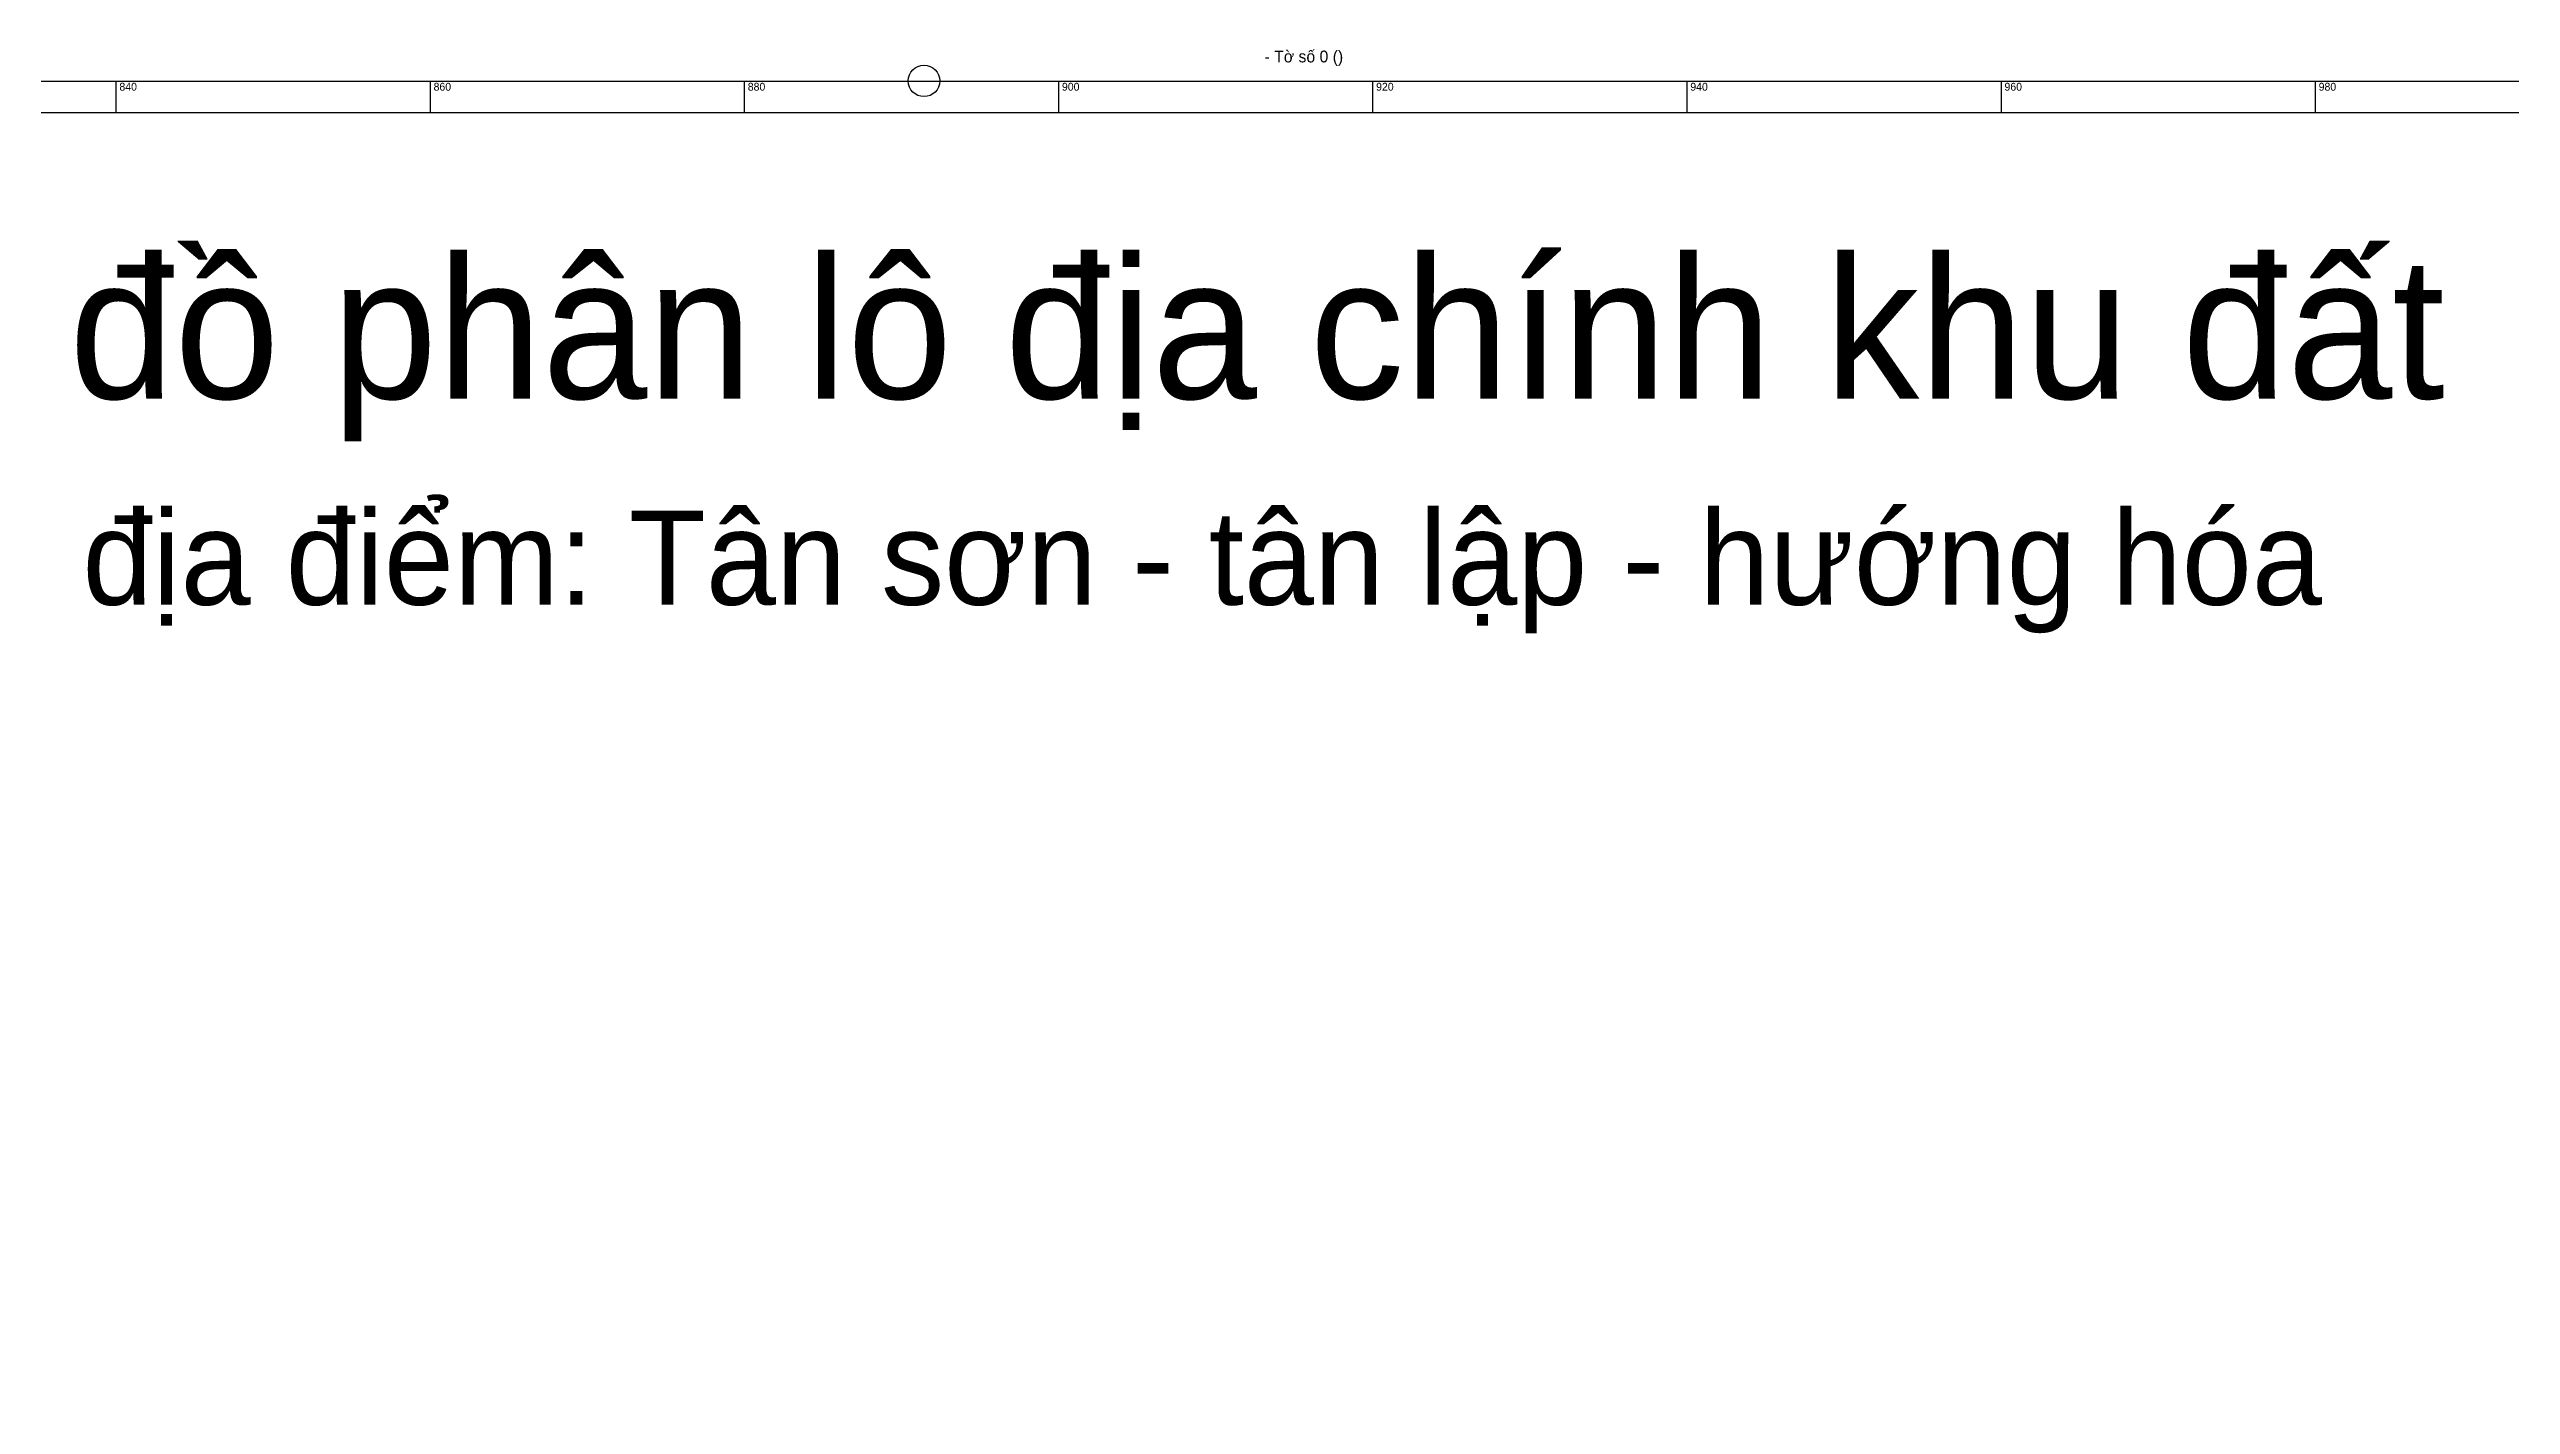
# Model space of a CAD drawing. Extents: x 547747 to 549324, y 1837450 to 1838029.
# Drawn here: x 548769.1 to 548925.8, y 1837879 to 1837965.3 of the extents above; entities that cross this region are included whole.
import ezdxf

# ---------------------------------------------------------------- set-up
doc = ezdxf.new("R2010")
doc.units = 0
doc.layers.add('Level 11', color=7, linetype='Continuous')
doc.layers.add('Level 58', color=7, linetype='Continuous')

msp = doc.modelspace()

# ---------------------------------------------------------------- linework, layer by layer
at = {"layer": 'Level 11'}
msp.add_circle((548824.8, 1837963.31), 1, dxfattribs=at)
at = {"layer": 'Level 58'}
for p, q in [((548773.38, 1837961.29), (548773.38, 1837963.29)), ((548773.38, 1837961.29), (548773.38, 1837963.29)), ((548773.38, 1837961.29), (548773.38, 1837963.29)), ((548773.38, 1837961.29), (548773.38, 1837963.29)), ((548773.38, 1837961.29), (548773.38, 1837963.29)), ((548793.38, 1837961.29), (548793.38, 1837963.29)), ((548793.38, 1837961.29), (548793.38, 1837963.29)), ((548793.38, 1837961.29), (548793.38, 1837963.29)), ((548793.38, 1837961.29), (548793.38, 1837963.29)), ((548793.38, 1837961.29), (548793.38, 1837963.29)), ((548813.38, 1837961.29), (548813.38, 1837963.29)), ((548813.38, 1837961.29), (548813.38, 1837963.29)), ((548813.38, 1837961.29), (548813.38, 1837963.29)), ((548813.38, 1837961.29), (548813.38, 1837963.29)), ((548813.38, 1837961.29), (548813.38, 1837963.29)), ((548833.38, 1837961.29), (548833.38, 1837963.29)), ((548833.38, 1837961.29), (548833.38, 1837963.29)), ((548833.38, 1837961.29), (548833.38, 1837963.29)), ((548833.38, 1837961.29), (548833.38, 1837963.29)), ((548833.38, 1837961.29), (548833.38, 1837963.29)), ((548853.38, 1837961.29), (548853.38, 1837963.29)), ((548853.38, 1837961.29), (548853.38, 1837963.29)), ((548853.38, 1837961.29), (548853.38, 1837963.29)), ((548853.38, 1837961.29), (548853.38, 1837963.29)), ((548853.38, 1837961.29), (548853.38, 1837963.29)), ((548873.38, 1837961.29), (548873.38, 1837963.29)), ((548873.38, 1837961.29), (548873.38, 1837963.29)), ((548873.38, 1837961.29), (548873.38, 1837963.29)), ((548873.38, 1837961.29), (548873.38, 1837963.29)), ((548873.38, 1837961.29), (548873.38, 1837963.29)), ((548893.38, 1837961.29), (548893.38, 1837963.29)), ((548893.38, 1837961.29), (548893.38, 1837963.29)), ((548893.38, 1837961.29), (548893.38, 1837963.29)), ((548893.38, 1837961.29), (548893.38, 1837963.29)), ((548893.38, 1837961.29), (548893.38, 1837963.29)), ((548913.38, 1837961.29), (548913.38, 1837963.29)), ((548913.38, 1837961.29), (548913.38, 1837963.29)), ((548913.38, 1837961.29), (548913.38, 1837963.29)), ((548913.38, 1837961.29), (548913.38, 1837963.29)), ((548913.38, 1837961.29), (548913.38, 1837963.29))]:
    msp.add_line(p, q, dxfattribs=at)
for points in [[(548680.32, 1837463.19), (548680.32, 1837963.29), (549017.69, 1837963.29), (549017.69, 1837463.19)], [(548680.32, 1837463.19), (548680.32, 1837963.29), (549017.69, 1837963.29), (549017.69, 1837463.19)], [(548680.32, 1837463.19), (548680.32, 1837963.29), (549017.69, 1837963.29), (549017.69, 1837463.19)], [(548680.32, 1837463.19), (548680.32, 1837963.29), (549017.69, 1837963.29), (549017.69, 1837463.19)], [(548680.32, 1837463.19), (548680.32, 1837963.29), (549017.69, 1837963.29), (549017.69, 1837463.19)], [(548682.32, 1837961.29), (549015.69, 1837961.29), (549015.69, 1837465.19), (548682.32, 1837465.19)], [(548682.32, 1837465.19), (548682.32, 1837961.29), (549015.69, 1837961.29), (549015.69, 1837465.19)], [(548682.32, 1837465.19), (548682.32, 1837961.29), (549015.69, 1837961.29), (549015.69, 1837465.19)], [(548682.32, 1837465.19), (548682.32, 1837961.29), (549015.69, 1837961.29), (549015.69, 1837465.19)], [(548682.32, 1837465.19), (548682.32, 1837961.29), (549015.69, 1837961.29), (549015.69, 1837465.19)], [(548682.32, 1837465.19), (548682.32, 1837961.29), (549015.69, 1837961.29), (549015.69, 1837465.19)]]:
    msp.add_lwpolyline(points, close=True, dxfattribs=at)

# ---------------------------------------------------------------- texts
for s, height, p in [(' - Tờ số 0 ()', 0.75, (548846.2, 1837964.49)), (' - Tờ số 0 ()', 0.75, (548846.2, 1837964.49)), (' - Tờ số 0 ()', 0.75, (548846.2, 1837964.49)), (' - Tờ số 0 ()', 0.75, (548846.2, 1837964.49)), (' - Tờ số 0 ()', 0.75, (548846.2, 1837964.49)), ('840', 0.5, (548773.58, 1837962.69)), ('840', 0.5, (548773.58, 1837962.69)), ('840', 0.5, (548773.58, 1837962.69)), ('840', 0.5, (548773.58, 1837962.69)), ('840', 0.5, (548773.58, 1837962.69)), ('860', 0.5, (548793.58, 1837962.69)), ('860', 0.5, (548793.58, 1837962.69)), ('860', 0.5, (548793.58, 1837962.69)), ('860', 0.5, (548793.58, 1837962.69)), ('860', 0.5, (548793.58, 1837962.69)), ('880', 0.5, (548813.58, 1837962.69)), ('880', 0.5, (548813.58, 1837962.69)), ('880', 0.5, (548813.58, 1837962.69)), ('880', 0.5, (548813.58, 1837962.69)), ('880', 0.5, (548813.58, 1837962.69)), ('900', 0.5, (548833.58, 1837962.69)), ('900', 0.5, (548833.58, 1837962.69)), ('900', 0.5, (548833.58, 1837962.69)), ('900', 0.5, (548833.58, 1837962.69)), ('900', 0.5, (548833.58, 1837962.69)), ('920', 0.5, (548853.58, 1837962.69)), ('920', 0.5, (548853.58, 1837962.69)), ('920', 0.5, (548853.58, 1837962.69)), ('920', 0.5, (548853.58, 1837962.69)), ('920', 0.5, (548853.58, 1837962.69)), ('940', 0.5, (548873.58, 1837962.69)), ('940', 0.5, (548873.58, 1837962.69)), ('940', 0.5, (548873.58, 1837962.69)), ('940', 0.5, (548873.58, 1837962.69)), ('940', 0.5, (548873.58, 1837962.69)), ('960', 0.5, (548893.58, 1837962.69)), ('960', 0.5, (548893.58, 1837962.69)), ('960', 0.5, (548893.58, 1837962.69)), ('960', 0.5, (548893.58, 1837962.69)), ('960', 0.5, (548893.58, 1837962.69)), ('980', 0.5, (548913.58, 1837962.69)), ('980', 0.5, (548913.58, 1837962.69)), ('980', 0.5, (548913.58, 1837962.69)), ('980', 0.5, (548913.58, 1837962.69)), ('980', 0.5, (548913.58, 1837962.69)), ('bản đồ phân lô địa chính khu đất', 9, (548746.96, 1837943.08)), ('địa điểm: Tân sơn - tân lập - hướng hóa', 6, (548771.23, 1837929.96))]:
    msp.add_text(s, height=height, dxfattribs=at).set_placement(p)

doc.saveas('drawing.dxf')
